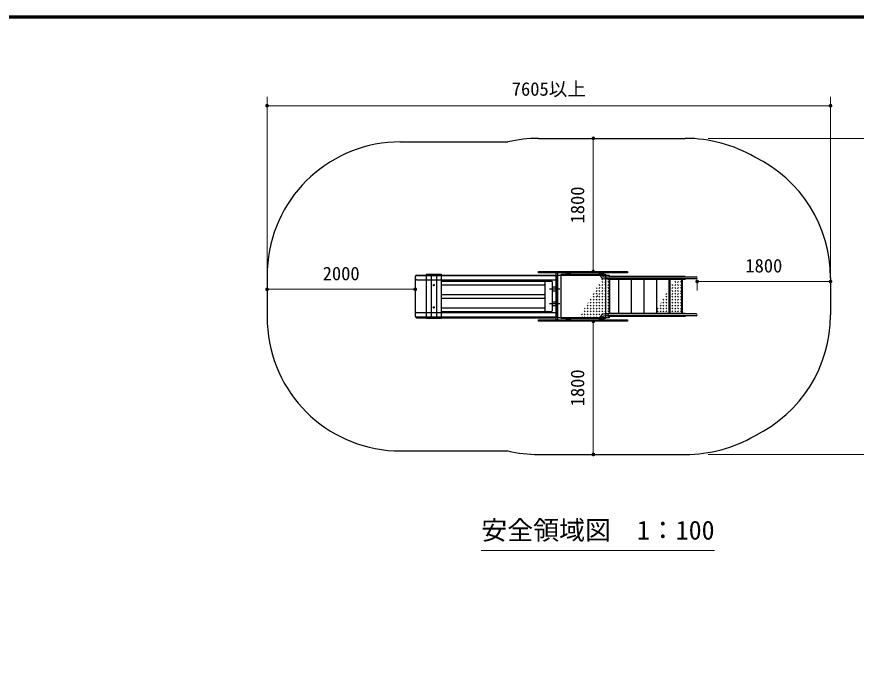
# Model space of a CAD drawing. Units: millimetres on the paper, enlarged 30 times, with parts at other scales. Extents: x 450 to 12150, y 450 to 8460.
# Drawn here: x 6808 to 10207, y 5828 to 8460 of the extents above; entities that cross this region are included whole.
import ezdxf
from ezdxf.enums import TextEntityAlignment as Align

# ---------------------------------------------------------------- set-up
doc = ezdxf.new("R2010")
doc.units = ezdxf.units.MM
doc.header["$LTSCALE"] = 30
for name, color, linetype, lineweight in [('D-STR-DIM\u3000寸法線、寸法値', 7, 'Continuous', 13), ('D-STR-TXT\u3000文字列', 7, 'Continuous', 13), ('D-STR\u3000構造物外形線', 1, 'Continuous', 25), ('D-TTL', 7, 'Continuous', 70)]:
    doc.layers.add(name, color=color, linetype=linetype, lineweight=lineweight)
doc.styles.add('ＭＳ ゴシック', font='')
doc.styles.get('ＭＳ ゴシック').set_extended_font_data('MS Gothic')

# ---------------------------------------------------------------- blocks, each defined once
blk = doc.blocks.new('filled_dot')
at = {"color": 0, "linetype": 'Continuous', "lineweight": -2, "const_width": 1.25}
blk.add_lwpolyline([(-0.625, 0, 1), (0.625, 0, 1)], format="xyb", close=True, dxfattribs=at)

msp = doc.modelspace()

# ---------------------------------------------------------------- linework, layer by layer
at = {"layer": 'D-STR-DIM\u3000寸法線、寸法値'}
for p, q in [((7821.47, 7374.62), (7821.47, 8135.49)), ((10102.92, 7383.02), (10102.92, 8135.49)), ((7821.47, 8099.49), (10102.92, 8099.49)), ((9142.38, 7427.27), (9142.38, 7967.29)), ((9142.38, 7967.29), (9178.38, 7967.29)), ((9607.36, 7967.3), (10374.48, 7967.3)), ((9142.38, 7427.27), (9178.38, 7427.27)), ((10102.92, 7386.99), (10102.92, 7422.99)), ((7821.47, 7355.36), (7821.47, 7391.36)), ((8421.47, 7355.36), (8421.47, 7391.36)), ((9562.92, 7386.99), (10102.92, 7386.99)), ((9562.92, 7386.99), (9562.92, 7350.99)), ((7821.47, 7355.36), (8421.47, 7355.36)), ((9142.38, 7225.97), (9142.38, 6685.97)), ((9142.38, 7225.97), (9178.38, 7225.97)), ((9142.38, 6685.97), (9178.38, 6685.97)), ((9607.36, 6685.97), (10374.48, 6685.97))]:
    msp.add_line(p, q, dxfattribs=at)
at = {"layer": 'D-STR-TXT\u3000文字列'}
msp.add_line((8688.46, 6296.73), (9633.46, 6296.73), dxfattribs=at)
at = {"layer": 'D-STR\u3000構造物外形線'}
for p, q in [((8920.52, 7967.27), (9514.52, 7967.27)), ((8361.74, 7952.87), (8796.65, 7952.87)), ((8423.5, 7411.37), (8991.47, 7411.37)), ((8427.47, 7412.87), (8989.97, 7412.87)), ((8991.47, 7411.37), (8991.47, 7241.87)), ((9034.32, 7420.52), (9049.31, 7420.52)), ((9184.31, 7420.52), (9169.32, 7420.52)), ((9169.74, 7415.27), (9169.74, 7420.52)), ((9177.94, 7415.27), (9177.94, 7420.52)), ((7821.47, 7406.87), (7821.47, 7246.37)), ((8421.47, 7406.87), (8421.47, 7246.37)), ((8427.47, 7393.37), (8989.97, 7393.37)), ((8485.97, 7408.37), (8485.97, 7246.37)), ((8506.97, 7408.37), (8506.97, 7246.37)), ((8526.47, 7385.87), (8526.47, 7376.87)), ((8529.47, 7388.87), (8973.47, 7388.87)), ((8946.47, 7385.87), (8946.47, 7268.87)), ((8976.47, 7385.87), (8976.47, 7268.87)), ((9177.37, 7394.27), (9181.4, 7398.3)), ((9177.37, 7386.71), (9181.4, 7382.68)), ((9188.77, 7405.7), (9558.84, 7405.7)), ((9558.84, 7397.54), (9188.77, 7397.54)), ((9189.25, 7398.59), (9193.28, 7394.56)), ((9189.25, 7382.39), (9193.28, 7386.42)), ((9201.13, 7394.27), (9205.16, 7398.3)), ((9201.13, 7386.71), (9205.16, 7382.68)), ((9206.21, 7397.54), (9508.01, 7397.54)), ((9206.81, 7407.62), (9208.01, 7407.62)), ((9206.81, 7397.54), (9206.81, 7255.7)), ((9208.01, 7397.54), (9208.01, 7255.7)), ((9223.01, 7405.7), (9223.01, 7407.62)), ((9223.01, 7395.62), (9223.01, 7397.54)), ((9245.93, 7257.56), (9245.93, 7395.56)), ((9297.29, 7257.56), (9297.29, 7395.56)), ((9348.29, 7257.56), (9348.29, 7395.56)), ((9399.29, 7257.56), (9399.29, 7395.56)), ((9450.29, 7257.56), (9450.29, 7395.56)), ((9453.29, 7257.56), (9453.29, 7395.56)), ((9471.96, 7394.27), (9475.99, 7398.3)), ((9471.96, 7386.71), (9475.99, 7382.68)), ((9483.84, 7398.59), (9487.87, 7394.56)), ((9483.84, 7382.39), (9487.87, 7386.42)), ((9495.72, 7394.27), (9499.75, 7398.3)), ((9495.72, 7386.71), (9499.75, 7382.68)), ((9501.29, 7257.56), (9501.29, 7395.56)), ((9504.29, 7257.56), (9504.29, 7395.56)), ((10102.92, 7401.62), (10102.92, 7251.62)), ((8493.4, 7372.37), (8499.61, 7372.37)), ((8494.04, 7372.37), (8495.26, 7374.47)), ((8494.04, 7372.37), (8495.26, 7370.27)), ((8495.26, 7374.47), (8496.47, 7374.47)), ((8495.26, 7370.27), (8496.47, 7370.27)), ((8496.47, 7375.43), (8496.47, 7369.18)), ((8497.68, 7374.47), (8496.47, 7374.47)), ((8497.68, 7370.27), (8496.47, 7370.27)), ((8498.89, 7372.37), (8497.68, 7374.47)), ((8498.89, 7372.37), (8497.68, 7370.27)), ((8529.47, 7373.87), (8943.47, 7373.87)), ((8964.61, 7357.37), (9006.72, 7357.37)), ((8976.47, 7364.87), (8991.47, 7364.87)), ((8976.47, 7349.87), (8991.47, 7349.87)), ((9153.61, 7346.75), (9157.64, 7350.78)), ((9155.67, 7360.89), (9157.64, 7358.92)), ((9165.49, 7374.83), (9169.52, 7370.8)), ((9165.49, 7358.63), (9169.52, 7362.66)), ((9165.49, 7351.07), (9169.52, 7347.04)), ((9177.37, 7370.51), (9181.4, 7374.54)), ((9177.37, 7362.95), (9181.4, 7358.92)), ((9177.37, 7346.75), (9181.4, 7350.78)), ((9189.25, 7374.83), (9193.28, 7370.8)), ((9189.25, 7358.63), (9193.28, 7362.66)), ((9189.25, 7351.07), (9193.28, 7347.04)), ((9201.13, 7370.51), (9205.16, 7374.54)), ((9201.13, 7362.95), (9205.16, 7358.92)), ((9201.13, 7346.75), (9205.16, 7350.78)), ((9448.2, 7346.75), (9452.23, 7350.78)), ((9450.26, 7360.89), (9452.23, 7358.92)), ((9460.08, 7374.83), (9464.11, 7370.8)), ((9460.08, 7358.63), (9464.11, 7362.66)), ((9460.08, 7351.07), (9464.11, 7347.04)), ((9471.96, 7370.51), (9475.99, 7374.54)), ((9471.96, 7362.95), (9475.99, 7358.92)), ((9471.96, 7346.75), (9475.99, 7350.78)), ((9483.84, 7374.83), (9487.87, 7370.8)), ((9483.84, 7358.63), (9487.87, 7362.66)), ((9483.84, 7351.07), (9487.87, 7347.04)), ((9495.72, 7370.51), (9499.75, 7374.54)), ((9495.72, 7362.95), (9499.75, 7358.92)), ((9495.72, 7346.75), (9499.75, 7350.78)), ((8526.47, 7331.87), (8526.47, 7322.87)), ((8529.47, 7334.87), (8943.47, 7334.87)), ((8529.47, 7319.87), (8943.47, 7319.87)), ((9129.85, 7315.43), (9133.88, 7311.4)), ((9141.73, 7334.87), (9145.76, 7338.9)), ((9141.73, 7327.31), (9145.76, 7323.28)), ((9141.73, 7311.11), (9145.76, 7315.14)), ((9153.61, 7339.19), (9157.64, 7335.16)), ((9153.61, 7322.99), (9157.64, 7327.02)), ((9153.61, 7315.43), (9157.64, 7311.4)), ((9160.26, 7328.18), (9157.64, 7327.02)), ((9165.49, 7334.87), (9169.52, 7338.9)), ((9165.49, 7327.31), (9169.52, 7323.28)), ((9165.49, 7311.11), (9169.52, 7315.14)), ((9177.37, 7339.19), (9181.4, 7335.16)), ((9177.37, 7322.99), (9181.4, 7327.02)), ((9177.37, 7315.43), (9181.4, 7311.4)), ((9189.25, 7334.87), (9193.28, 7338.9)), ((9189.25, 7327.31), (9193.28, 7323.28)), ((9189.25, 7311.11), (9193.28, 7315.14)), ((9201.13, 7339.19), (9205.16, 7335.16)), ((9201.13, 7322.99), (9205.16, 7327.02)), ((9201.13, 7315.43), (9205.16, 7311.4)), ((9424.44, 7315.43), (9428.47, 7311.4)), ((9436.32, 7334.87), (9440.35, 7338.9)), ((9436.32, 7327.31), (9440.35, 7323.28)), ((9436.32, 7311.11), (9440.35, 7315.14)), ((9448.2, 7339.19), (9452.23, 7335.16)), ((9448.2, 7322.99), (9452.23, 7327.02)), ((9448.2, 7315.43), (9452.23, 7311.4)), ((9460.08, 7334.87), (9464.11, 7338.9)), ((9460.08, 7327.31), (9464.11, 7323.28)), ((9460.08, 7311.11), (9464.11, 7315.14)), ((9471.96, 7339.19), (9475.99, 7335.16)), ((9471.96, 7322.99), (9475.99, 7327.02)), ((9471.96, 7315.43), (9475.99, 7311.4)), ((9483.84, 7334.87), (9487.87, 7338.9)), ((9483.84, 7327.31), (9487.87, 7323.28)), ((9483.84, 7311.11), (9487.87, 7315.14)), ((9495.72, 7339.19), (9499.75, 7335.16)), ((9495.72, 7322.99), (9499.75, 7327.02)), ((9495.72, 7315.43), (9499.75, 7311.4)), ((8493.4, 7282.37), (8499.61, 7282.37)), ((8494.04, 7282.37), (8495.26, 7284.47)), ((8494.04, 7282.37), (8495.26, 7280.27)), ((8495.26, 7284.47), (8496.47, 7284.47)), ((8495.26, 7280.27), (8496.47, 7280.27)), ((8496.47, 7285.43), (8496.47, 7279.18)), ((8497.68, 7284.47), (8496.47, 7284.47)), ((8497.68, 7280.27), (8496.47, 7280.27)), ((8498.89, 7282.37), (8497.68, 7284.47)), ((8498.89, 7282.37), (8497.68, 7280.27)), ((8526.47, 7277.87), (8526.47, 7268.87)), ((8529.47, 7280.87), (8943.47, 7280.87)), ((8964.61, 7297.37), (9006.72, 7297.37)), ((8976.47, 7304.87), (8991.47, 7304.87)), ((8976.47, 7289.87), (8991.47, 7289.87)), ((9106.72, 7276.1), (9110.12, 7279.51)), ((9117.97, 7287.36), (9122, 7291.39)), ((9117.97, 7279.8), (9122, 7275.77)), ((9120.89, 7300.64), (9122, 7299.52)), ((9129.85, 7299.23), (9133.88, 7303.27)), ((9129.85, 7291.68), (9133.88, 7287.65)), ((9129.85, 7275.48), (9133.88, 7279.51)), ((9141.73, 7303.56), (9145.76, 7299.52)), ((9141.73, 7287.36), (9145.76, 7291.39)), ((9141.73, 7279.8), (9145.76, 7275.77)), ((9153.61, 7299.23), (9157.64, 7303.27)), ((9153.61, 7291.68), (9157.64, 7287.65)), ((9153.61, 7275.48), (9157.64, 7279.51)), ((9165.49, 7303.56), (9169.52, 7299.52)), ((9165.49, 7287.36), (9169.52, 7291.39)), ((9165.49, 7279.8), (9169.52, 7275.77)), ((9177.37, 7299.23), (9181.4, 7303.27)), ((9177.37, 7291.68), (9181.4, 7287.65)), ((9177.37, 7275.48), (9181.4, 7279.51)), ((9189.25, 7303.56), (9193.28, 7299.52)), ((9189.25, 7287.36), (9193.28, 7291.39)), ((9189.25, 7279.8), (9193.28, 7275.77)), ((9201.13, 7299.23), (9205.16, 7303.27)), ((9201.13, 7291.68), (9205.16, 7287.65)), ((9201.13, 7275.48), (9205.16, 7279.51)), ((9401.31, 7276.1), (9404.71, 7279.51)), ((9412.56, 7287.36), (9416.59, 7291.39)), ((9412.56, 7279.8), (9416.59, 7275.77)), ((9415.48, 7300.64), (9416.59, 7299.52)), ((9424.44, 7299.23), (9428.47, 7303.27)), ((9424.44, 7291.68), (9428.47, 7287.65)), ((9424.44, 7275.48), (9428.47, 7279.51)), ((9436.32, 7303.56), (9440.35, 7299.52)), ((9436.32, 7287.36), (9440.35, 7291.39)), ((9436.32, 7279.8), (9440.35, 7275.77)), ((9448.2, 7299.23), (9452.23, 7303.27)), ((9448.2, 7291.68), (9452.23, 7287.65)), ((9448.2, 7275.48), (9452.23, 7279.51)), ((9460.08, 7303.56), (9464.11, 7299.52)), ((9460.08, 7287.36), (9464.11, 7291.39)), ((9460.08, 7279.8), (9464.11, 7275.77)), ((9471.96, 7299.23), (9475.99, 7303.27)), ((9471.96, 7291.68), (9475.99, 7287.65)), ((9471.96, 7275.48), (9475.99, 7279.51)), ((9483.84, 7303.56), (9487.87, 7299.52)), ((9483.84, 7287.36), (9487.87, 7291.39)), ((9483.84, 7279.8), (9487.87, 7275.77)), ((9495.72, 7299.23), (9499.75, 7303.27)), ((9495.72, 7291.68), (9499.75, 7287.65)), ((9495.72, 7275.48), (9499.75, 7279.51)), ((8422.27, 7243.37), (8991.47, 7243.37)), ((8427.47, 7261.37), (8989.97, 7261.37)), ((8427.47, 7240.37), (8989.97, 7240.37)), ((8529.47, 7265.87), (8973.47, 7265.87)), ((9094.21, 7239.84), (9098.24, 7243.87)), ((9094.8, 7255.45), (9097.89, 7252.37)), ((9106.09, 7267.92), (9110.12, 7263.89)), ((9106.09, 7244.16), (9110.12, 7240.13)), ((9106.74, 7252.37), (9110.12, 7255.75)), ((9117.97, 7263.6), (9122, 7267.63)), ((9117.97, 7256.04), (9121.64, 7252.37)), ((9117.97, 7239.84), (9122, 7243.87)), ((9129.85, 7267.92), (9133.88, 7263.89)), ((9129.85, 7244.16), (9133.88, 7240.13)), ((9130.5, 7252.37), (9133.88, 7255.75)), ((9141.73, 7263.6), (9145.76, 7267.63)), ((9141.73, 7256.04), (9145.4, 7252.37)), ((9141.73, 7239.84), (9145.76, 7243.87)), ((9153.61, 7267.92), (9157.64, 7263.89)), ((9153.61, 7244.16), (9157.64, 7240.13)), ((9154.26, 7252.37), (9157.64, 7255.75)), ((9165.49, 7263.6), (9169.52, 7267.63)), ((9165.49, 7256.04), (9169.16, 7252.37)), ((9165.49, 7239.84), (9169.52, 7243.87)), ((9177.37, 7267.92), (9181.4, 7263.89)), ((9177.37, 7244.16), (9181.4, 7240.13)), ((9178.02, 7252.37), (9181.4, 7255.75)), ((9558.84, 7255.7), (9188.77, 7255.7)), ((9558.84, 7247.54), (9188.77, 7247.54)), ((9189.25, 7263.6), (9193.28, 7267.63)), ((9189.25, 7256.04), (9192.92, 7252.37)), ((9189.25, 7239.84), (9193.28, 7243.87)), ((9201.13, 7267.92), (9205.16, 7263.89)), ((9201.13, 7244.16), (9205.16, 7240.13)), ((9201.78, 7252.37), (9205.16, 7255.75)), ((9208.01, 7245.62), (9206.81, 7245.62)), ((9206.81, 7242.29), (9206.81, 7240.37)), ((9223.01, 7255.7), (9223.01, 7257.62)), ((9223.01, 7245.62), (9223.01, 7247.54)), ((9400.68, 7267.92), (9404.71, 7263.89)), ((9412.56, 7263.6), (9416.59, 7267.63)), ((9424.44, 7267.92), (9428.47, 7263.89)), ((9436.32, 7263.6), (9440.35, 7267.63)), ((9448.2, 7267.92), (9452.23, 7263.89)), ((9460.08, 7263.6), (9464.11, 7267.63)), ((9471.96, 7267.92), (9475.99, 7263.89)), ((9483.84, 7263.6), (9487.87, 7267.63)), ((9495.72, 7267.92), (9499.75, 7263.89)), ((9169.69, 7232.72), (9169.69, 7236.62)), ((9177.85, 7236.62), (9177.85, 7232.72)), ((8361.74, 6700.37), (8796.65, 6700.37)), ((8920.52, 6685.97), (9514.52, 6685.97))]:
    msp.add_line(p, q, dxfattribs=at)
for points in [[(8466.41, 7417.37), (8526.41, 7417.37), (8526.41, 7237.37), (8466.41, 7237.37)], [(8920.52, 7427.27), (9280.52, 7427.27), (9280.52, 7421.87), (8920.52, 7421.87)], [(8991.47, 7421.87), (8996.87, 7421.87), (8996.87, 7231.37), (8991.47, 7231.37)], [(9011.81, 7416.62), (9191.81, 7416.62), (9191.81, 7236.62), (9011.81, 7236.62)], [(9034.32, 7421.87), (9049.31, 7421.87), (9049.31, 7412.87), (9034.32, 7412.87)], [(9164.77, 7421.87), (9182.77, 7421.87), (9182.77, 7420.52), (9164.77, 7420.52)], [(9169.32, 7421.87), (9184.31, 7421.87), (9184.31, 7412.87), (9169.32, 7412.87)], [(9034.32, 7240.37), (9049.31, 7240.37), (9049.31, 7231.37), (9034.32, 7231.37)], [(9169.32, 7240.37), (9184.31, 7240.37), (9184.31, 7231.37), (9169.32, 7231.37)], [(8920.52, 7231.37), (9280.52, 7231.37), (9280.52, 7225.97), (8920.52, 7225.97)], [(9164.77, 7232.72), (9182.77, 7232.72), (9182.77, 7231.37), (9164.77, 7231.37)]]:
    msp.add_lwpolyline(points, close=True, dxfattribs=at)
for points in [[(9206.81, 7247.54), (9206.81, 7240.37), (8996.87, 7240.37), (8996.87, 7412.87), (9206.81, 7412.87), (9206.81, 7405.7)], [(9514.52, 7405.7), (9514.52, 7407.62), (9208.01, 7407.62), (9208.01, 7405.7)], [(9514.52, 7397.54), (9514.52, 7395.62), (9208.01, 7395.62), (9208.01, 7397.54)], [(9514.52, 7255.7), (9514.52, 7257.62), (9208.01, 7257.62), (9208.01, 7255.7)], [(9514.52, 7247.54), (9514.52, 7245.62), (9208.01, 7245.62), (9208.01, 7247.54)]]:
    msp.add_lwpolyline(points, dxfattribs=at)
for centre, radius in [((8496.47, 7372.37), 1.35), ((8496.47, 7372.37), 1.2), ((8496.47, 7282.37), 1.35), ((8496.47, 7282.37), 1.2)]:
    msp.add_circle(centre, radius, dxfattribs=at)
for centre, radius, start, end in [((8920.52, 7427.27), 540, 90, 103.26148), ((9514.52, 7407.62), 559.65, 59.75584, 90), ((8361.74, 7412.87), 540, 90, 174.78409), ((9558.84, 7401.62), 544.08, 0, 64.11034), ((8427.47, 7406.87), 606, 174.78409, 180), ((8427.47, 7406.87), 6, 90, 180), ((8482.97, 7408.37), 3, 0, 90), ((8509.97, 7408.37), 3, 90, 180), ((8989.97, 7411.37), 1.5, 0, 90), ((9188.77, 7416.62), 19.08, 184.05734, 270), ((9188.77, 7416.62), 10.92, 187.10144, 270), ((8427.47, 7399.37), 6, 180, 270), ((8529.47, 7385.87), 3, 90, 180), ((8529.47, 7376.87), 3, 180, 270), ((8943.47, 7385.87), 3, 0, 90), ((8943.47, 7376.87), 3, 270, 0), ((8973.47, 7385.87), 3, 0, 90), ((8989.97, 7394.87), 1.5, 270, 0), ((9558.84, 7401.62), 4.08, 270, 90), ((8529.47, 7331.87), 3, 90, 180), ((8529.47, 7322.87), 3, 180, 270), ((8943.47, 7331.87), 3, 0, 90), ((8943.47, 7322.87), 3, 270, 0), ((8529.47, 7277.87), 3, 90, 180), ((8943.47, 7277.87), 3, 0, 90), ((8427.47, 7246.37), 606, 180, 185.21591), ((8427.47, 7255.37), 6, 90, 180), ((8427.47, 7246.37), 6, 180, 270), ((8482.97, 7246.37), 3, 270, 0), ((8509.97, 7246.37), 3, 180, 270), ((8529.47, 7268.87), 3, 180, 270), ((8943.47, 7268.87), 3, 270, 0), ((8973.47, 7268.87), 3, 270, 0), ((8989.97, 7259.87), 1.5, 0, 90), ((8989.97, 7241.87), 1.5, 270, 0), ((9188.77, 7236.62), 19.08, 90, 180), ((9188.77, 7236.62), 10.92, 90, 180), ((9558.84, 7251.62), 4.08, 270, 90), ((9558.84, 7251.62), 544.08, 295.88966, 0), ((8361.74, 7240.37), 540, 185.21591, 270), ((9514.52, 7245.62), 559.65, 270, 300.24416), ((8920.52, 7225.97), 540, 256.73852, 270)]:
    msp.add_arc(centre, radius, start, end, dxfattribs=at)
at = {"layer": 'D-TTL'}
msp.add_lwpolyline([(450, 450), (450, 8460), (12150, 8460), (12150, 450)], close=True, dxfattribs=at)

# ---------------------------------------------------------------- block references
at = {"layer": 'D-STR-DIM\u3000寸法線、寸法値', "xscale": 6, "yscale": 6}
for p in [(7821.47, 8099.49), (9562.92, 7386.99), (7821.47, 7355.36)]:
    msp.add_blockref('filled_dot', p, dxfattribs=at)
for p, rotation in [((10102.92, 8099.49), 180), ((9142.38, 7967.29), 270), ((9142.38, 7427.27), 90), ((10102.92, 7386.99), 180), ((8421.47, 7355.36), 180), ((9142.38, 7225.97), 270), ((9142.38, 6685.97), 90)]:
    msp.add_blockref('filled_dot', p, dxfattribs=dict(at, rotation=rotation))

# ---------------------------------------------------------------- texts
at = {"layer": 'D-STR-DIM\u3000寸法線、寸法値', "style": 'ＭＳ ゴシック'}
for s, p in [('7605以上', (8962.19, 8167.43)), ('1800', (9832.92, 7451.12)), ('2000', (8121.47, 7419.5))]:
    msp.add_text(s, height=54.99, dxfattribs=at).set_placement(p, align=Align.MIDDLE_CENTER)
for p in [(9078.25, 7697.28), (9078.25, 6955.97)]:
    msp.add_text('1800', height=54.99, rotation=90, dxfattribs=at).set_placement(p, align=Align.MIDDLE_CENTER)
at = {"layer": 'D-STR-TXT\u3000文字列', "style": 'ＭＳ ゴシック'}
msp.add_text('安全領域図\u30001：100', height=76.98, dxfattribs=at).set_placement((9633.46, 6317.73), align=Align.BOTTOM_RIGHT)

doc.saveas('drawing.dxf')
